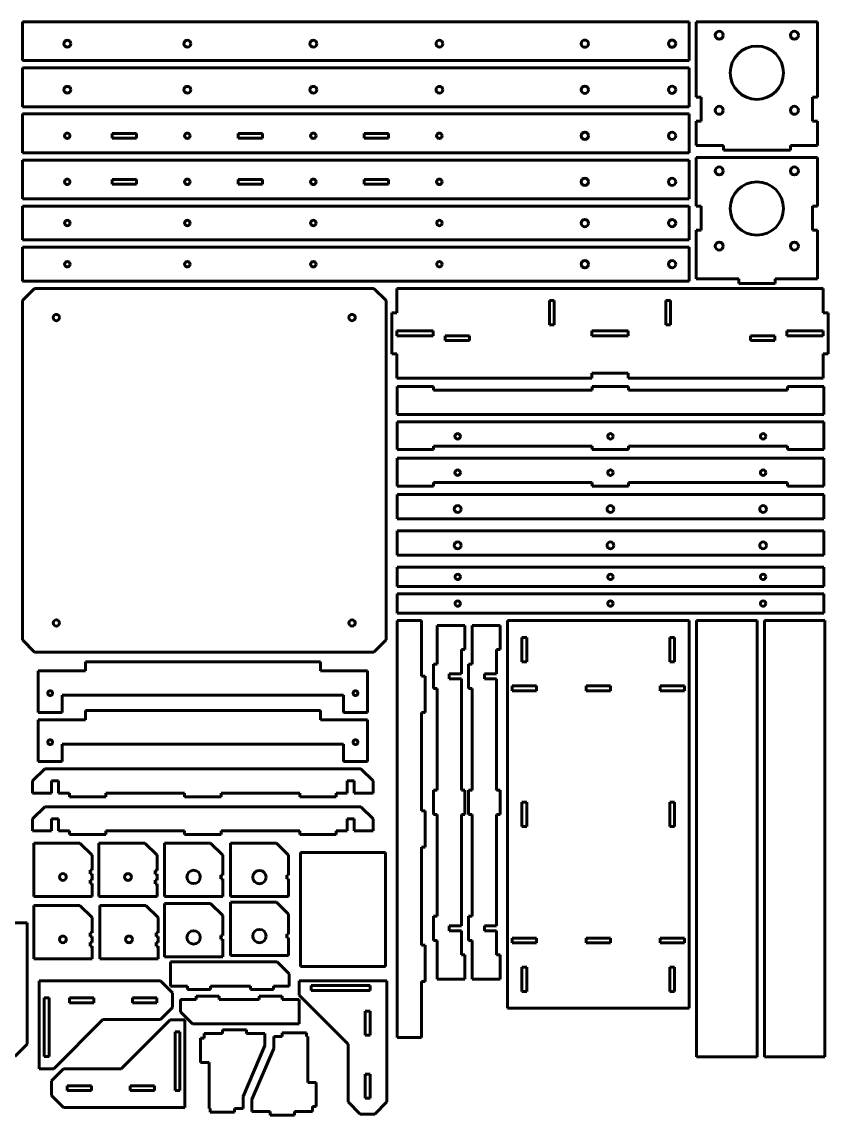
# Model space of a CAD drawing. Header units: millimetres. Extents: x 165 to 866, y -86 to 365.
# Drawn here: x 533.7 to 866.4, y -86.2 to 364.8 of the extents above; entities that cross this region are included whole.
import ezdxf

# ---------------------------------------------------------------- set-up
doc = ezdxf.new("R2010")
doc.units = ezdxf.units.MM
for name, color, linetype in [('BED_TOP_PLATE', 7, 'Continuous'), ('BOTTOM_CORNER_SU', 7, 'Continuous'), ('Default', 7, 'Continuous'), ('FRONT_SUPPORT_PL', 7, 'Continuous'), ('LEG', 7, 'Continuous'), ('LEG_SUPPORT', 7, 'Continuous'), ('LONG_SUPPORT', 7, 'Continuous'), ('MOTOR_CLAMP', 7, 'Continuous'), ('SCREW_HOLDER', 7, 'Continuous'), ('SCREW_HOLDER_BOT', 7, 'Continuous'), ('SCREW_PLATE_SUPP', 7, 'Continuous'), ('SLIDING_PLATE', 7, 'Continuous'), ('TOP_PLATE_', 7, 'Continuous'), ('TOP_SUPPORT_PLAT', 7, 'Continuous'), ('X_HOLDING_PLATE', 7, 'Continuous'), ('X_HOLDING_TOP_PL', 7, 'Continuous'), ('X_MIDDLE_PLATE', 7, 'Continuous'), ('X_SLIDE_PLATE', 7, 'Continuous'), ('Z_HOLDING_PLATE', 7, 'Continuous'), ('Z_HOLDING_TOP_PL', 7, 'Continuous'), ('Z_MIDLDE_PLATE', 7, 'Continuous'), ('Z_SLIDE_PLATE', 7, 'Continuous')]:
    doc.layers.add(name, color=color, linetype=linetype)

# ---------------------------------------------------------------- blocks, each defined once
blk = doc.blocks.new('SE3')
at = {"layer": 'LEG_SUPPORT', "color": 7, "linetype": 'Continuous', "lineweight": 60}
for p, q in [((595.03, -32.96), (595.03, -22.96)), ((595.03, -22.96), (639.03, -22.96)), ((644.03, -27.96), (639.03, -22.96)), ((644.03, -27.96), (644.03, -32.96)), ((602.03, -32.96), (595.03, -32.96)), ((602.03, -34.46), (602.03, -32.96)), ((611.53, -34.46), (602.03, -34.46)), ((628.03, -32.96), (611.53, -32.96)), ((611.53, -32.96), (611.53, -34.46)), ((628.03, -34.46), (628.03, -32.96)), ((637.53, -34.46), (628.03, -34.46)), ((644.03, -32.96), (637.53, -32.96)), ((637.53, -32.96), (637.53, -34.46))]:
    blk.add_line(p, q, dxfattribs=at)
blk = doc.blocks.new('SE4')
at = {"layer": 'LEG_SUPPORT', "color": 7, "linetype": 'Continuous', "lineweight": 60}
for p, q in [((599.19, -38.59), (605.69, -38.59)), ((599.19, -43.59), (599.19, -38.59)), ((605.69, -37.09), (615.19, -37.09)), ((605.69, -38.59), (605.69, -37.09)), ((615.19, -37.09), (615.19, -38.59)), ((615.19, -38.59), (631.69, -38.59)), ((631.69, -38.59), (631.69, -37.09)), ((631.69, -37.09), (641.19, -37.09)), ((641.19, -37.09), (641.19, -38.59)), ((641.19, -38.59), (648.19, -38.59)), ((648.19, -38.59), (648.19, -48.59)), ((599.19, -43.59), (604.19, -48.59)), ((648.19, -48.59), (604.19, -48.59))]:
    blk.add_line(p, q, dxfattribs=at)
blk = doc.blocks.new('SE7')
at = {"layer": 'LEG', "color": 7, "linetype": 'Continuous', "lineweight": 60}
for p, q in [((540.94, -67.07), (540.94, -30.84)), ((540.94, -30.84), (590.94, -30.84)), ((595.94, -35.84), (590.94, -30.84)), ((595.94, -35.84), (595.94, -41.84)), ((544.94, -37.84), (542.94, -37.84)), ((542.94, -62.11), (542.94, -37.84)), ((544.94, -62.11), (544.94, -37.84)), ((563.44, -37.84), (553.44, -37.84)), ((553.44, -37.84), (553.44, -39.84)), ((563.44, -39.84), (553.44, -39.84)), ((563.44, -39.84), (563.44, -37.84)), ((579.44, -37.84), (579.44, -39.84)), ((589.44, -37.84), (579.44, -37.84)), ((589.44, -39.84), (579.44, -39.84)), ((589.44, -39.84), (589.44, -37.84)), ((590.94, -46.84), (595.94, -41.84)), ((546.94, -67.07), (567.17, -46.84)), ((590.94, -46.84), (567.17, -46.84)), ((544.94, -62.11), (542.94, -62.11)), ((540.94, -67.07), (546.94, -67.07))]:
    blk.add_line(p, q, dxfattribs=at)
blk = doc.blocks.new('SE8')
at = {"layer": 'LEG', "color": 7, "linetype": 'Continuous', "lineweight": 60}
for p, q in [((594.94, -46.86), (574.72, -67.09)), ((600.94, -46.86), (594.94, -46.86)), ((600.94, -46.86), (600.94, -83.09)), ((596.94, -51.82), (596.94, -76.09)), ((596.94, -51.82), (598.94, -51.82)), ((598.94, -51.82), (598.94, -76.09)), ((550.94, -67.09), (545.94, -72.09)), ((550.94, -67.09), (574.72, -67.09)), ((545.94, -78.09), (545.94, -72.09)), ((552.44, -74.09), (562.44, -74.09)), ((552.44, -74.09), (552.44, -76.09)), ((552.44, -76.09), (562.44, -76.09)), ((562.44, -76.09), (562.44, -74.09)), ((578.44, -74.09), (578.44, -76.09)), ((578.44, -74.09), (588.44, -74.09)), ((578.44, -76.09), (588.44, -76.09)), ((588.44, -76.09), (588.44, -74.09)), ((596.94, -76.09), (598.94, -76.09)), ((545.94, -78.09), (550.94, -83.09)), ((600.94, -83.09), (550.94, -83.09))]:
    blk.add_line(p, q, dxfattribs=at)
blk = doc.blocks.new('SE11')
at = {"layer": 'MOTOR_CLAMP', "color": 7, "linetype": 'Continuous', "lineweight": 60}
for p, q in [((811.99, 364.84), (861.99, 364.84)), ((811.99, 333.84), (811.99, 364.84)), ((861.99, 364.84), (861.99, 333.84)), ((811.99, 333.84), (813.99, 333.84)), ((813.99, 323.84), (813.99, 333.84)), ((859.99, 323.84), (859.99, 333.84)), ((859.99, 333.84), (861.99, 333.84)), ((811.99, 313.84), (811.99, 323.84)), ((811.99, 323.84), (813.99, 323.84)), ((859.99, 323.84), (861.99, 323.84)), ((861.99, 323.84), (861.99, 313.84)), ((823.16, 313.84), (811.99, 313.84)), ((823.16, 311.84), (823.16, 313.84)), ((850.81, 311.84), (823.16, 311.84)), ((861.99, 313.84), (850.81, 313.84)), ((850.81, 313.84), (850.81, 311.84))]:
    blk.add_line(p, q, dxfattribs=at)
for centre, radius in [((821.49, 359.34), 1.65), ((852.49, 359.34), 1.65), ((836.99, 343.84), 11), ((821.49, 328.34), 1.65), ((852.49, 328.34), 1.65)]:
    blk.add_circle(centre, radius, dxfattribs=at)
blk = doc.blocks.new('SE15')
at = {"layer": 'BED_TOP_PLATE', "color": 7, "linetype": 'Continuous', "lineweight": 60}
for p, q in [((538.99, 254.84), (533.99, 249.84)), ((538.99, 254.84), (678.99, 254.84)), ((683.99, 249.84), (678.99, 254.84)), ((533.99, 109.84), (533.99, 249.84)), ((683.99, 249.84), (683.99, 109.84)), ((533.99, 109.84), (538.99, 104.84)), ((678.99, 104.84), (683.99, 109.84)), ((678.99, 104.84), (538.99, 104.84))]:
    blk.add_line(p, q, dxfattribs=at)
for centre in [(547.99, 242.84), (669.99, 242.84), (547.99, 116.84), (669.99, 116.84)]:
    blk.add_circle(centre, 1.3, dxfattribs=at)
blk = doc.blocks.new('SE16')
at = {"layer": 'SCREW_HOLDER', "color": 7, "linetype": 'Continuous', "lineweight": 60}
for p, q in [((619.76, 3.96), (619.76, 25.96)), ((619.76, 25.96), (638.76, 25.96)), ((643.76, 20.96), (638.76, 25.96)), ((643.76, 20.96), (643.76, 12.71)), ((643.01, 12.71), (643.01, 11.21)), ((643.76, 12.71), (643.01, 12.71)), ((643.01, 11.21), (643.76, 11.21)), ((643.76, 11.21), (643.76, 3.96)), ((643.76, 3.96), (619.76, 3.96))]:
    blk.add_line(p, q, dxfattribs=at)
blk.add_circle((631.76, 11.96), 2.75, dxfattribs=at)
blk = doc.blocks.new('SE17')
at = {"layer": 'SCREW_HOLDER', "color": 7, "linetype": 'Continuous', "lineweight": 60}
for p, q in [((619.76, -20.33), (619.76, 1.67)), ((619.76, 1.67), (638.76, 1.67)), ((643.76, -3.33), (638.76, 1.67)), ((643.76, -3.33), (643.76, -11.58)), ((643.01, -11.58), (643.01, -13.08)), ((643.76, -11.58), (643.01, -11.58)), ((643.01, -13.08), (643.76, -13.08)), ((643.76, -13.08), (643.76, -20.33)), ((643.76, -20.33), (619.76, -20.33))]:
    blk.add_line(p, q, dxfattribs=at)
blk.add_circle((631.76, -12.33), 2.75, dxfattribs=at)
blk = doc.blocks.new('SE18')
at = {"layer": 'SCREW_HOLDER', "color": 7, "linetype": 'Continuous', "lineweight": 60}
for p, q in [((592.62, 4.02), (592.62, 26.02)), ((592.62, 26.02), (611.62, 26.02)), ((616.62, 21.02), (611.62, 26.02)), ((616.62, 21.02), (616.62, 12.77)), ((615.87, 12.77), (615.87, 11.27)), ((616.62, 12.77), (615.87, 12.77)), ((615.87, 11.27), (616.62, 11.27)), ((616.62, 11.27), (616.62, 4.02)), ((616.62, 4.02), (592.62, 4.02))]:
    blk.add_line(p, q, dxfattribs=at)
blk.add_circle((604.62, 12.02), 2.75, dxfattribs=at)
blk = doc.blocks.new('SE19')
at = {"layer": 'SCREW_HOLDER', "color": 7, "linetype": 'Continuous', "lineweight": 60}
for p, q in [((592.62, -20.93), (592.62, 1.07)), ((592.62, 1.07), (611.62, 1.07)), ((616.62, -3.93), (611.62, 1.07)), ((616.62, -3.93), (616.62, -12.18)), ((615.87, -12.18), (615.87, -13.68)), ((616.62, -12.18), (615.87, -12.18)), ((615.87, -13.68), (616.62, -13.68)), ((616.62, -13.68), (616.62, -20.93)), ((616.62, -20.93), (592.62, -20.93))]:
    blk.add_line(p, q, dxfattribs=at)
blk.add_circle((604.62, -12.93), 2.75, dxfattribs=at)
blk = doc.blocks.new('SE20')
at = {"layer": 'SCREW_PLATE_SUPP', "color": 7, "linetype": 'Continuous', "lineweight": 60}
for p, q in [((543.19, 56.65), (538.19, 51.65)), ((543.19, 56.65), (673.63, 56.65)), ((678.63, 51.65), (673.63, 56.65)), ((538.19, 46.65), (538.19, 51.65)), ((545.91, 51.65), (548.91, 51.65)), ((545.91, 46.65), (545.91, 51.65)), ((548.91, 51.65), (548.91, 46.65)), ((667.91, 51.65), (670.91, 51.65)), ((667.91, 46.65), (667.91, 51.65)), ((670.91, 51.65), (670.91, 46.65)), ((678.63, 51.65), (678.63, 46.65)), ((545.91, 46.65), (538.19, 46.65)), ((548.91, 46.65), (553.41, 46.65)), ((553.41, 45.15), (553.41, 46.65)), ((568.41, 45.15), (553.41, 45.15)), ((568.41, 46.65), (600.91, 46.65)), ((568.41, 45.15), (568.41, 46.65)), ((600.91, 46.65), (600.91, 45.15)), ((600.91, 45.15), (615.91, 45.15)), ((615.91, 45.15), (615.91, 46.65)), ((648.42, 46.65), (615.91, 46.65)), ((648.42, 45.15), (648.42, 46.65)), ((648.42, 45.15), (663.42, 45.15)), ((667.91, 46.65), (663.42, 46.65)), ((663.42, 45.15), (663.42, 46.65)), ((678.63, 46.65), (670.91, 46.65))]:
    blk.add_line(p, q, dxfattribs=at)
blk = doc.blocks.new('SE21')
at = {"layer": 'SCREW_PLATE_SUPP', "color": 7, "linetype": 'Continuous', "lineweight": 60}
for p, q in [((543.19, 41.02), (538.19, 36.02)), ((543.19, 41.02), (673.63, 41.02)), ((678.63, 36.02), (673.63, 41.02)), ((538.19, 31.02), (538.19, 36.02)), ((545.91, 36.02), (548.91, 36.02)), ((545.91, 31.02), (545.91, 36.02)), ((548.91, 36.02), (548.91, 31.02)), ((667.91, 36.02), (670.91, 36.02)), ((667.91, 31.02), (667.91, 36.02)), ((670.91, 36.02), (670.91, 31.02)), ((678.63, 36.02), (678.63, 31.02)), ((545.91, 31.02), (538.19, 31.02)), ((548.91, 31.02), (553.41, 31.02)), ((553.41, 29.52), (553.41, 31.02)), ((568.41, 29.52), (553.41, 29.52)), ((568.41, 31.02), (600.91, 31.02)), ((568.41, 29.52), (568.41, 31.02)), ((600.91, 31.02), (600.91, 29.52)), ((600.91, 29.52), (615.91, 29.52)), ((615.91, 29.52), (615.91, 31.02)), ((648.42, 31.02), (615.91, 31.02)), ((648.42, 29.52), (648.42, 31.02)), ((648.42, 29.52), (663.42, 29.52)), ((667.91, 31.02), (663.42, 31.02)), ((663.42, 29.52), (663.42, 31.02)), ((678.63, 31.02), (670.91, 31.02))]:
    blk.add_line(p, q, dxfattribs=at)
blk = doc.blocks.new('SE24')
at = {"layer": 'SLIDING_PLATE', "color": 7, "linetype": 'Continuous', "lineweight": 60}
for p, q in [((559.93, 100.86), (656.9, 100.86)), ((559.93, 100.86), (559.93, 97.08)), ((656.9, 100.86), (656.9, 97.08)), ((540.41, 79.86), (540.41, 97.08)), ((559.93, 97.08), (540.41, 97.08)), ((656.9, 97.08), (676.41, 97.08)), ((676.41, 97.08), (676.41, 79.86)), ((550.41, 87.08), (550.41, 79.86)), ((550.41, 87.08), (666.41, 87.08)), ((666.41, 87.08), (666.41, 79.86)), ((550.41, 79.86), (540.41, 79.86)), ((676.41, 79.86), (666.41, 79.86))]:
    blk.add_line(p, q, dxfattribs=at)
for centre in [(545.41, 87.86), (671.41, 87.86)]:
    blk.add_circle(centre, 1, dxfattribs=at)
blk = doc.blocks.new('SE25')
at = {"layer": 'SLIDING_PLATE', "color": 7, "linetype": 'Continuous', "lineweight": 60}
for p, q in [((540.41, 59.65), (540.41, 76.86)), ((559.93, 76.86), (540.41, 76.86)), ((559.93, 80.65), (656.9, 80.65)), ((559.93, 80.65), (559.93, 76.86)), ((656.9, 80.65), (656.9, 76.86)), ((656.9, 76.86), (676.41, 76.86)), ((676.41, 76.86), (676.41, 59.65)), ((550.41, 66.87), (550.41, 59.65)), ((550.41, 66.87), (666.41, 66.87)), ((666.41, 66.87), (666.41, 59.65)), ((550.41, 59.65), (540.41, 59.65)), ((676.41, 59.65), (666.41, 59.65))]:
    blk.add_line(p, q, dxfattribs=at)
for centre in [(545.41, 67.65), (671.41, 67.65)]:
    blk.add_circle(centre, 1, dxfattribs=at)
blk = doc.blocks.new('SE32')
at = {"layer": 'SLIDING_PLATE', "color": 7, "linetype": 'Continuous', "lineweight": 60}
for p, q in [((840.07, -62.16), (840.07, 117.84)), ((840.07, 117.84), (865.07, 117.84)), ((865.07, 117.84), (865.07, -62.16)), ((865.07, -62.16), (840.07, -62.16))]:
    blk.add_line(p, q, dxfattribs=at)
blk = doc.blocks.new('SE33')
at = {"layer": 'X_HOLDING_PLATE', "color": 7, "linetype": 'Continuous', "lineweight": 60}
for p, q in [((533.99, 310.84), (533.99, 326.84)), ((533.99, 326.84), (808.99, 326.84)), ((808.99, 326.84), (808.99, 310.84)), ((571.02, 318.84), (571.02, 316.84)), ((571.02, 318.84), (581.02, 318.84)), ((571.02, 316.84), (581.02, 316.84)), ((581.02, 318.84), (581.02, 316.84)), ((633.02, 318.84), (623.02, 318.84)), ((623.02, 316.84), (623.02, 318.84)), ((633.02, 316.84), (623.02, 316.84)), ((633.02, 318.84), (633.02, 316.84)), ((685.02, 318.84), (675.02, 318.84)), ((675.02, 316.84), (675.02, 318.84)), ((685.02, 316.84), (675.02, 316.84)), ((685.02, 318.84), (685.02, 316.84)), ((808.99, 310.84), (533.99, 310.84))]:
    blk.add_line(p, q, dxfattribs=at)
for centre, radius in [((552.47, 317.84), 1.13), ((601.99, 317.84), 1.13), ((653.99, 317.84), 1.13), ((705.99, 317.84), 1.13), ((765.99, 317.84), 1.5), ((801.99, 317.84), 1.5)]:
    blk.add_circle(centre, radius, dxfattribs=at)
blk = doc.blocks.new('SE34')
at = {"layer": 'X_HOLDING_PLATE', "color": 7, "linetype": 'Continuous', "lineweight": 60}
for p, q in [((533.99, 291.84), (533.99, 307.84)), ((533.99, 307.84), (808.99, 307.84)), ((808.99, 307.84), (808.99, 291.84)), ((571.02, 299.84), (571.02, 297.84)), ((571.02, 299.84), (581.02, 299.84)), ((571.02, 297.84), (581.02, 297.84)), ((581.02, 299.84), (581.02, 297.84)), ((633.02, 299.84), (623.02, 299.84)), ((623.02, 297.84), (623.02, 299.84)), ((633.02, 297.84), (623.02, 297.84)), ((633.02, 299.84), (633.02, 297.84)), ((685.02, 299.84), (675.02, 299.84)), ((675.02, 297.84), (675.02, 299.84)), ((685.02, 297.84), (675.02, 297.84)), ((685.02, 299.84), (685.02, 297.84)), ((808.99, 291.84), (533.99, 291.84))]:
    blk.add_line(p, q, dxfattribs=at)
for centre, radius in [((552.47, 298.84), 1.13), ((601.99, 298.84), 1.13), ((653.99, 298.84), 1.13), ((705.99, 298.84), 1.13), ((765.99, 298.84), 1.5), ((801.99, 298.84), 1.5)]:
    blk.add_circle(centre, radius, dxfattribs=at)
blk = doc.blocks.new('SE35')
at = {"layer": 'X_MIDDLE_PLATE', "color": 7, "linetype": 'Continuous', "lineweight": 60}
for p, q in [((533.99, 274.84), (533.99, 288.84)), ((533.99, 288.84), (808.99, 288.84)), ((808.99, 288.84), (808.99, 274.84)), ((808.99, 274.84), (533.99, 274.84))]:
    blk.add_line(p, q, dxfattribs=at)
for centre, radius in [((552.5, 281.84), 1.13), ((602.02, 281.84), 1.13), ((654.02, 281.84), 1.13), ((706.02, 281.84), 1.13), ((766.01, 281.84), 1.5), ((802.01, 281.84), 1.5)]:
    blk.add_circle(centre, radius, dxfattribs=at)
blk = doc.blocks.new('SE36')
at = {"layer": 'X_MIDDLE_PLATE', "color": 7, "linetype": 'Continuous', "lineweight": 60}
for p, q in [((533.99, 257.84), (533.99, 271.84)), ((533.99, 271.84), (808.99, 271.84)), ((808.99, 271.84), (808.99, 257.84)), ((808.99, 257.84), (533.99, 257.84))]:
    blk.add_line(p, q, dxfattribs=at)
for centre, radius in [((766.01, 264.84), 1.5), ((802.01, 264.84), 1.5), ((552.5, 264.84), 1.13), ((602.02, 264.84), 1.13), ((654.02, 264.84), 1.13), ((706.02, 264.84), 1.13)]:
    blk.add_circle(centre, radius, dxfattribs=at)
blk = doc.blocks.new('SE38')
at = {"layer": 'X_SLIDE_PLATE', "color": 7, "linetype": 'Continuous', "lineweight": 60}
for p, q in [((648.72, -24.94), (648.72, 22.06)), ((648.72, 22.06), (683.72, 22.06)), ((683.72, 22.06), (683.72, -24.94)), ((683.72, -24.94), (648.72, -24.94))]:
    blk.add_line(p, q, dxfattribs=at)
blk = doc.blocks.new('SE41')
at = {"layer": 'Z_SLIDE_PLATE', "color": 7, "linetype": 'Continuous', "lineweight": 60}
for p, q in [((734.07, -42.16), (734.07, 117.84)), ((734.07, 117.84), (809.07, 117.84)), ((809.07, 117.84), (809.07, -42.16)), ((740.07, 110.84), (742.07, 110.84)), ((740.07, 100.84), (740.07, 110.84)), ((742.07, 110.84), (742.07, 100.84)), ((801.07, 110.84), (801.07, 100.84)), ((801.07, 110.84), (803.07, 110.84)), ((803.07, 100.84), (803.07, 110.84)), ((740.07, 100.84), (742.07, 100.84)), ((801.07, 100.84), (803.07, 100.84)), ((736.07, 90.84), (736.07, 88.84)), ((746.07, 90.84), (736.07, 90.84)), ((746.07, 88.84), (746.07, 90.84)), ((766.57, 90.84), (776.57, 90.84)), ((766.57, 88.84), (766.57, 90.84)), ((776.57, 90.84), (776.57, 88.84)), ((797.07, 90.84), (807.07, 90.84)), ((797.07, 88.84), (797.07, 90.84)), ((807.07, 90.84), (807.07, 88.84)), ((736.07, 88.84), (746.07, 88.84)), ((776.57, 88.84), (766.57, 88.84)), ((807.07, 88.84), (797.07, 88.84)), ((740.07, 42.84), (742.07, 42.84)), ((740.07, 42.84), (740.07, 32.84)), ((742.07, 42.84), (742.07, 32.84)), ((801.07, 42.84), (803.07, 42.84)), ((801.07, 32.84), (801.07, 42.84)), ((803.07, 32.84), (803.07, 42.84)), ((740.07, 32.84), (742.07, 32.84)), ((803.07, 32.84), (801.07, 32.84)), ((746.07, -13.16), (736.07, -13.16)), ((736.07, -13.16), (736.07, -15.16)), ((746.07, -15.16), (746.07, -13.16)), ((766.57, -15.16), (766.57, -13.16)), ((766.57, -13.16), (776.57, -13.16)), ((776.57, -13.16), (776.57, -15.16)), ((797.07, -15.16), (797.07, -13.16)), ((797.07, -13.16), (807.07, -13.16)), ((807.07, -13.16), (807.07, -15.16)), ((736.07, -15.16), (746.07, -15.16)), ((776.57, -15.16), (766.57, -15.16)), ((807.07, -15.16), (797.07, -15.16)), ((740.07, -25.16), (740.07, -35.16)), ((740.07, -25.16), (742.07, -25.16)), ((742.07, -25.16), (742.07, -35.16)), ((803.07, -25.16), (801.07, -25.16)), ((801.07, -25.16), (801.07, -35.16)), ((803.07, -25.16), (803.07, -35.16)), ((742.07, -35.16), (740.07, -35.16)), ((801.07, -35.16), (803.07, -35.16)), ((809.07, -42.16), (734.07, -42.16))]:
    blk.add_line(p, q, dxfattribs=at)
blk = doc.blocks.new('SE42')
at = {"layer": 'SLIDING_PLATE', "color": 7, "linetype": 'Continuous', "lineweight": 60}
for p, q in [((812.07, -62.16), (812.07, 117.84)), ((812.07, 117.84), (837.07, 117.84)), ((837.07, 117.84), (837.07, -62.16)), ((837.07, -62.16), (812.07, -62.16))]:
    blk.add_line(p, q, dxfattribs=at)
blk = doc.blocks.new('SE47')
at = {"layer": 'MOTOR_CLAMP', "color": 7, "linetype": 'Continuous', "lineweight": 60}
for p, q in [((811.99, 308.84), (861.99, 308.84)), ((811.99, 288.84), (811.99, 308.84)), ((861.99, 308.84), (861.99, 288.84)), ((813.99, 288.84), (811.99, 288.84)), ((813.99, 278.84), (813.99, 288.84)), ((861.99, 288.84), (859.99, 288.84)), ((859.99, 278.84), (859.99, 288.84)), ((811.99, 258.84), (811.99, 278.84)), ((813.99, 278.84), (811.99, 278.84)), ((861.99, 278.84), (859.99, 278.84)), ((861.99, 278.84), (861.99, 258.84)), ((829.49, 258.84), (811.99, 258.84)), ((829.49, 256.84), (829.49, 258.84)), ((861.99, 258.84), (844.49, 258.84)), ((844.49, 256.84), (844.49, 258.84)), ((844.49, 256.84), (829.49, 256.84))]:
    blk.add_line(p, q, dxfattribs=at)
for centre, radius in [((821.49, 303.34), 1.65), ((852.49, 303.34), 1.65), ((836.99, 287.84), 11), ((821.49, 272.34), 1.65), ((852.49, 272.34), 1.65)]:
    blk.add_circle(centre, radius, dxfattribs=at)
blk = doc.blocks.new('SE54')
at = {"layer": 'TOP_PLATE_', "color": 7, "linetype": 'Continuous', "lineweight": 60}
for p, q in [((688.39, 254.84), (864.39, 254.84)), ((688.39, 254.84), (688.39, 244.84)), ((864.39, 254.84), (864.39, 244.84)), ((751.39, 249.84), (751.39, 239.84)), ((753.39, 249.84), (751.39, 249.84)), ((753.39, 239.84), (753.39, 249.84)), ((799.39, 249.84), (799.39, 239.84)), ((801.39, 249.84), (799.39, 249.84)), ((801.39, 239.84), (801.39, 249.84)), ((686.39, 227.84), (686.39, 244.84)), ((688.39, 244.84), (686.39, 244.84)), ((866.39, 244.84), (864.39, 244.84)), ((866.39, 244.84), (866.39, 227.84)), ((751.39, 239.84), (753.39, 239.84)), ((799.39, 239.84), (801.39, 239.84)), ((703.39, 237.34), (688.39, 237.34)), ((688.39, 235.34), (688.39, 237.34)), ((703.39, 235.34), (688.39, 235.34)), ((703.39, 235.34), (703.39, 237.34)), ((708.39, 235.34), (708.39, 233.34)), ((708.39, 235.34), (718.39, 235.34)), ((718.39, 233.34), (718.39, 235.34)), ((768.89, 237.34), (768.89, 235.34)), ((783.89, 237.34), (768.89, 237.34)), ((783.89, 235.34), (768.89, 235.34)), ((783.89, 237.34), (783.89, 235.34)), ((834.39, 233.34), (834.39, 235.34)), ((844.39, 235.34), (834.39, 235.34)), ((844.39, 235.34), (844.39, 233.34)), ((864.39, 237.34), (849.39, 237.34)), ((849.39, 237.34), (849.39, 235.34)), ((864.39, 235.34), (849.39, 235.34)), ((864.39, 237.34), (864.39, 235.34)), ((708.39, 233.34), (718.39, 233.34)), ((844.39, 233.34), (834.39, 233.34)), ((686.39, 227.84), (688.39, 227.84)), ((688.39, 227.84), (688.39, 217.84)), ((864.39, 227.84), (864.39, 217.84)), ((864.39, 227.84), (866.39, 227.84)), ((768.89, 217.84), (688.39, 217.84)), ((768.89, 219.84), (768.89, 217.84)), ((783.89, 219.84), (768.89, 219.84)), ((783.89, 217.84), (783.89, 219.84)), ((864.39, 217.84), (783.89, 217.84))]:
    blk.add_line(p, q, dxfattribs=at)
blk = doc.blocks.new('SE55')
at = {"layer": 'TOP_SUPPORT_PLAT', "color": 7, "linetype": 'Continuous', "lineweight": 60}
for p, q in [((688.57, 202.84), (688.57, 214.34)), ((688.57, 214.34), (703.57, 214.34)), ((703.57, 214.34), (703.57, 212.84)), ((703.57, 212.84), (769.07, 212.84)), ((769.07, 214.34), (769.07, 212.84)), ((769.07, 214.34), (784.07, 214.34)), ((784.07, 214.34), (784.07, 212.84)), ((784.07, 212.84), (849.57, 212.84)), ((864.57, 214.34), (849.57, 214.34)), ((849.57, 214.34), (849.57, 212.84)), ((864.57, 214.34), (864.57, 202.84)), ((864.57, 202.84), (688.57, 202.84))]:
    blk.add_line(p, q, dxfattribs=at)
blk = doc.blocks.new('SE56')
at = {"layer": 'Z_HOLDING_PLATE', "color": 7, "linetype": 'Continuous', "lineweight": 60}
for p, q in [((688.57, 188.34), (688.57, 199.84)), ((688.57, 199.84), (864.57, 199.84)), ((864.57, 199.84), (864.57, 188.34)), ((703.57, 188.34), (703.57, 189.84)), ((769.07, 189.84), (703.57, 189.84)), ((769.07, 188.34), (769.07, 189.84)), ((849.57, 189.84), (784.07, 189.84)), ((784.07, 188.34), (784.07, 189.84)), ((849.57, 188.34), (849.57, 189.84)), ((688.57, 188.34), (703.57, 188.34)), ((784.07, 188.34), (769.07, 188.34)), ((864.57, 188.34), (849.57, 188.34))]:
    blk.add_line(p, q, dxfattribs=at)
for centre, radius in [((713.57, 193.84), 1.13), ((776.57, 193.84), 1.12), ((839.57, 193.84), 1.13)]:
    blk.add_circle(centre, radius, dxfattribs=at)
blk = doc.blocks.new('SE57')
at = {"layer": 'Z_HOLDING_PLATE', "color": 7, "linetype": 'Continuous', "lineweight": 60}
for p, q in [((688.57, 173.34), (688.57, 184.84)), ((688.57, 184.84), (864.57, 184.84)), ((864.57, 184.84), (864.57, 173.34)), ((688.57, 173.34), (703.57, 173.34)), ((703.57, 173.34), (703.57, 174.84)), ((769.07, 174.84), (703.57, 174.84)), ((769.07, 173.34), (769.07, 174.84)), ((784.07, 173.34), (769.07, 173.34)), ((849.57, 174.84), (784.07, 174.84)), ((784.07, 173.34), (784.07, 174.84)), ((849.57, 173.34), (849.57, 174.84)), ((864.57, 173.34), (849.57, 173.34))]:
    blk.add_line(p, q, dxfattribs=at)
for centre, radius in [((713.57, 178.84), 1.13), ((776.57, 178.84), 1.12), ((839.57, 178.84), 1.13)]:
    blk.add_circle(centre, radius, dxfattribs=at)
blk = doc.blocks.new('SE58')
at = {"layer": 'Z_MIDLDE_PLATE', "color": 7, "linetype": 'Continuous', "lineweight": 60}
for p, q in [((688.57, 131.84), (688.57, 139.84)), ((688.57, 139.84), (864.57, 139.84)), ((864.57, 139.84), (864.57, 131.84)), ((864.57, 131.84), (688.57, 131.84))]:
    blk.add_line(p, q, dxfattribs=at)
for centre in [(713.57, 135.84), (776.57, 135.84), (839.57, 135.84)]:
    blk.add_circle(centre, 1.12, dxfattribs=at)
blk = doc.blocks.new('SE59')
at = {"layer": 'Z_MIDLDE_PLATE', "color": 7, "linetype": 'Continuous', "lineweight": 60}
for p, q in [((688.57, 120.84), (688.57, 128.84)), ((688.57, 128.84), (864.57, 128.84)), ((864.57, 128.84), (864.57, 120.84)), ((864.57, 120.84), (688.57, 120.84))]:
    blk.add_line(p, q, dxfattribs=at)
for centre in [(713.57, 124.84), (776.57, 124.84), (839.57, 124.84)]:
    blk.add_circle(centre, 1.12, dxfattribs=at)
blk = doc.blocks.new('SE62')
at = {"layer": 'LEG', "color": 7, "linetype": 'Continuous', "lineweight": 60}
for p, q in [((648.16, -30.79), (684.38, -30.79)), ((648.16, -30.79), (648.16, -36.79)), ((684.38, -30.79), (684.38, -80.79)), ((653.12, -32.79), (677.38, -32.79)), ((653.12, -34.79), (653.12, -32.79)), ((653.12, -34.79), (677.38, -34.79)), ((677.38, -34.79), (677.38, -32.79)), ((648.16, -36.79), (668.38, -57.02)), ((675.38, -53.29), (675.38, -43.29)), ((677.38, -43.29), (675.38, -43.29)), ((677.38, -53.29), (677.38, -43.29)), ((675.38, -53.29), (677.38, -53.29)), ((668.38, -80.79), (668.38, -57.02)), ((677.38, -69.29), (675.38, -69.29)), ((675.38, -79.29), (675.38, -69.29)), ((677.38, -79.29), (677.38, -69.29)), ((668.38, -80.79), (673.38, -85.79)), ((675.38, -79.29), (677.38, -79.29)), ((679.38, -85.79), (684.38, -80.79)), ((679.38, -85.79), (673.38, -85.79))]:
    blk.add_line(p, q, dxfattribs=at)
blk = doc.blocks.new('SE63')
at = {"layer": 'LEG', "color": 7, "linetype": 'Continuous', "lineweight": 60}
for p, q in [((499.74, -6.9), (535.97, -6.9)), ((499.74, -6.9), (499.74, -12.9)), ((504.71, -8.9), (528.97, -8.9)), ((504.71, -10.9), (504.71, -8.9)), ((528.97, -10.9), (528.97, -8.9)), ((535.97, -6.9), (535.97, -56.9)), ((499.74, -12.9), (519.97, -33.13)), ((504.71, -10.9), (528.97, -10.9)), ((526.97, -29.4), (526.97, -19.4)), ((528.97, -19.4), (526.97, -19.4)), ((528.97, -29.4), (528.97, -19.4)), ((526.97, -29.4), (528.97, -29.4)), ((519.97, -56.9), (519.97, -33.13)), ((528.97, -45.4), (526.97, -45.4)), ((526.97, -55.4), (526.97, -45.4)), ((528.97, -55.4), (528.97, -45.4)), ((519.97, -56.9), (524.97, -61.9)), ((526.97, -55.4), (528.97, -55.4)), ((530.97, -61.9), (535.97, -56.9)), ((530.97, -61.9), (524.97, -61.9))]:
    blk.add_line(p, q, dxfattribs=at)
blk = doc.blocks.new('SE66')
at = {"layer": 'BOTTOM_CORNER_SU', "color": 7, "linetype": 'Continuous', "lineweight": 60}
for p, q in [((637.67, -53.74), (637.67, -58.74)), ((641.17, -53.74), (637.67, -53.74)), ((641.17, -52.24), (641.17, -53.74)), ((641.17, -52.24), (651.17, -52.24)), ((651.17, -52.24), (651.17, -53.74)), ((651.67, -53.74), (651.17, -53.74)), ((651.67, -53.74), (651.67, -72.74)), ((628.67, -79.74), (637.67, -58.74)), ((655.17, -72.74), (651.67, -72.74)), ((655.17, -72.74), (655.17, -82.74)), ((628.67, -79.74), (628.67, -84.74)), ((628.67, -84.74), (636.17, -84.74)), ((636.17, -86.24), (636.17, -84.74)), ((646.17, -84.74), (653.67, -84.74)), ((646.17, -86.24), (646.17, -84.74)), ((653.67, -82.74), (655.17, -82.74)), ((653.67, -82.74), (653.67, -84.74)), ((646.17, -86.24), (636.17, -86.24))]:
    blk.add_line(p, q, dxfattribs=at)
blk = doc.blocks.new('SE67')
at = {"layer": 'BOTTOM_CORNER_SU', "color": 7, "linetype": 'Continuous', "lineweight": 60}
for p, q in [((616.49, -52.53), (608.99, -52.53)), ((608.99, -54.53), (608.99, -52.53)), ((616.49, -51.03), (616.49, -52.53)), ((616.49, -51.03), (626.49, -51.03)), ((626.49, -51.03), (626.49, -52.53)), ((633.99, -52.53), (626.49, -52.53)), ((633.99, -57.53), (633.99, -52.53)), ((607.49, -64.53), (607.49, -54.53)), ((608.99, -54.53), (607.49, -54.53)), ((633.99, -57.53), (624.99, -78.53)), ((607.49, -64.53), (610.99, -64.53)), ((610.99, -83.53), (610.99, -64.53)), ((624.99, -83.53), (624.99, -78.53)), ((610.99, -83.53), (611.49, -83.53)), ((611.49, -85.03), (611.49, -83.53)), ((621.49, -85.03), (611.49, -85.03)), ((621.49, -83.53), (624.99, -83.53)), ((621.49, -85.03), (621.49, -83.53))]:
    blk.add_line(p, q, dxfattribs=at)
blk = doc.blocks.new('SE68')
at = {"layer": 'SCREW_HOLDER_BOT', "color": 7, "linetype": 'Continuous', "lineweight": 60}
for p, q in [((565.53, 4), (565.53, 26)), ((565.53, 26), (584.53, 26)), ((589.53, 21), (584.53, 26)), ((589.53, 21), (589.53, 14.75)), ((588.78, 14.75), (588.78, 13.25)), ((589.53, 14.75), (588.78, 14.75)), ((588.78, 13.25), (589.53, 13.25)), ((589.53, 10.75), (588.78, 10.75)), ((588.78, 10.75), (588.78, 9.25)), ((588.78, 9.25), (589.53, 9.25)), ((589.53, 13.25), (589.53, 10.75)), ((589.53, 9.25), (589.53, 4)), ((589.53, 4), (565.53, 4))]:
    blk.add_line(p, q, dxfattribs=at)
blk.add_circle((577.53, 12), 1.4, dxfattribs=at)
blk = doc.blocks.new('SE69')
at = {"layer": 'SCREW_HOLDER_BOT', "color": 7, "linetype": 'Continuous', "lineweight": 60}
for p, q in [((565.95, -21.73), (565.95, 0.27)), ((565.95, 0.27), (584.95, 0.27)), ((589.95, -4.73), (584.95, 0.27)), ((589.95, -4.73), (589.95, -10.98)), ((589.2, -10.98), (589.2, -12.48)), ((589.95, -10.98), (589.2, -10.98)), ((589.2, -12.48), (589.95, -12.48)), ((589.95, -12.48), (589.95, -14.98)), ((589.95, -14.98), (589.2, -14.98)), ((589.2, -14.98), (589.2, -16.48)), ((589.2, -16.48), (589.95, -16.48)), ((589.95, -16.48), (589.95, -21.73)), ((589.95, -21.73), (565.95, -21.73))]:
    blk.add_line(p, q, dxfattribs=at)
blk.add_circle((577.95, -13.73), 1.4, dxfattribs=at)
blk = doc.blocks.new('SE70')
at = {"layer": 'SCREW_HOLDER_BOT', "color": 7, "linetype": 'Continuous', "lineweight": 60}
for p, q in [((538.68, 4.02), (538.68, 26.02)), ((538.68, 26.02), (557.68, 26.02)), ((562.68, 21.02), (557.68, 26.02)), ((562.68, 21.02), (562.68, 14.77)), ((561.93, 14.77), (561.93, 13.27)), ((562.68, 14.77), (561.93, 14.77)), ((561.93, 13.27), (562.68, 13.27)), ((562.68, 10.77), (561.93, 10.77)), ((561.93, 10.77), (561.93, 9.27)), ((561.93, 9.27), (562.68, 9.27)), ((562.68, 13.27), (562.68, 10.77)), ((562.68, 9.27), (562.68, 4.02)), ((562.68, 4.02), (538.68, 4.02))]:
    blk.add_line(p, q, dxfattribs=at)
blk.add_circle((550.68, 12.02), 1.4, dxfattribs=at)
blk = doc.blocks.new('SE71')
at = {"layer": 'SCREW_HOLDER_BOT', "color": 7, "linetype": 'Continuous', "lineweight": 60}
for p, q in [((538.68, -21.73), (538.68, 0.27)), ((538.68, 0.27), (557.68, 0.27)), ((562.68, -4.73), (557.68, 0.27)), ((562.68, -4.73), (562.68, -10.98)), ((561.93, -10.98), (561.93, -12.48)), ((562.68, -10.98), (561.93, -10.98)), ((561.93, -12.48), (562.68, -12.48)), ((562.68, -12.48), (562.68, -14.98)), ((562.68, -14.98), (561.93, -14.98)), ((561.93, -14.98), (561.93, -16.48)), ((561.93, -16.48), (562.68, -16.48)), ((562.68, -16.48), (562.68, -21.73)), ((562.68, -21.73), (538.68, -21.73))]:
    blk.add_line(p, q, dxfattribs=at)
blk.add_circle((550.68, -13.73), 1.4, dxfattribs=at)
blk = doc.blocks.new('SE74')
at = {"layer": 'Z_HOLDING_TOP_PL', "color": 7, "linetype": 'Continuous', "lineweight": 60}
for p, q in [((688.57, 159.84), (688.57, 169.84)), ((688.57, 169.84), (864.57, 169.84)), ((864.57, 169.84), (864.57, 159.84)), ((864.57, 159.84), (688.57, 159.84))]:
    blk.add_line(p, q, dxfattribs=at)
for centre in [(713.57, 163.84), (776.57, 163.84), (839.57, 163.84)]:
    blk.add_circle(centre, 1.4, dxfattribs=at)
blk = doc.blocks.new('SE75')
at = {"layer": 'Z_HOLDING_TOP_PL', "color": 7, "linetype": 'Continuous', "lineweight": 60}
for p, q in [((688.57, 144.84), (688.57, 154.84)), ((688.57, 154.84), (864.57, 154.84)), ((864.57, 154.84), (864.57, 144.84)), ((864.57, 144.84), (688.57, 144.84))]:
    blk.add_line(p, q, dxfattribs=at)
for centre in [(713.57, 148.84), (776.57, 148.84), (839.57, 148.84)]:
    blk.add_circle(centre, 1.4, dxfattribs=at)
blk = doc.blocks.new('SE77')
at = {"layer": 'X_HOLDING_TOP_PL', "color": 7, "linetype": 'Continuous', "lineweight": 60}
for p, q in [((533.99, 348.84), (533.99, 364.84)), ((533.99, 364.84), (808.99, 364.84)), ((808.99, 364.84), (808.99, 348.84)), ((808.99, 348.84), (533.99, 348.84))]:
    blk.add_line(p, q, dxfattribs=at)
for centre, radius in [((552.5, 355.84), 1.4), ((602.02, 355.84), 1.4), ((654.02, 355.84), 1.4), ((706.02, 355.84), 1.4), ((765.99, 355.84), 1.5), ((801.99, 355.84), 1.5)]:
    blk.add_circle(centre, radius, dxfattribs=at)
blk = doc.blocks.new('SE78')
at = {"layer": 'X_HOLDING_TOP_PL', "color": 7, "linetype": 'Continuous', "lineweight": 60}
for p, q in [((533.99, 329.84), (533.99, 345.84)), ((533.99, 345.84), (808.99, 345.84)), ((808.99, 345.84), (808.99, 329.84)), ((808.99, 329.84), (533.99, 329.84))]:
    blk.add_line(p, q, dxfattribs=at)
for centre, radius in [((765.99, 336.84), 1.5), ((801.99, 336.84), 1.5), ((552.5, 336.84), 1.4), ((602.02, 336.84), 1.4), ((654.02, 336.84), 1.4), ((706.02, 336.84), 1.4)]:
    blk.add_circle(centre, radius, dxfattribs=at)
blk = doc.blocks.new('SE80')
at = {"layer": 'LONG_SUPPORT', "color": 7, "linetype": 'Continuous', "lineweight": 60}
for p, q in [((705.07, 115.84), (716.57, 115.84)), ((705.07, 99.84), (705.07, 115.84)), ((716.57, 105.84), (716.57, 115.84)), ((715.07, 105.84), (715.07, 95.84)), ((716.57, 105.84), (715.07, 105.84)), ((703.57, 99.84), (705.07, 99.84)), ((703.57, 89.84), (703.57, 99.84)), ((710.07, 95.84), (715.07, 95.84)), ((710.07, 95.84), (710.07, 93.84)), ((715.07, 93.84), (710.07, 93.84)), ((715.07, 93.84), (715.07, 47.84)), ((703.57, 89.84), (705.07, 89.84)), ((705.07, 47.84), (705.07, 89.84)), ((703.57, 47.84), (705.07, 47.84)), ((703.57, 37.84), (703.57, 47.84)), ((716.57, 47.84), (715.07, 47.84)), ((716.57, 37.84), (716.57, 47.84)), ((703.57, 37.84), (705.07, 37.84)), ((705.07, -4.16), (705.07, 37.84)), ((715.07, 37.84), (715.07, -8.16)), ((716.57, 37.84), (715.07, 37.84)), ((703.57, -4.16), (705.07, -4.16)), ((703.57, -4.16), (703.57, -14.16)), ((710.07, -10.16), (710.07, -8.16)), ((715.07, -8.16), (710.07, -8.16)), ((710.07, -10.16), (715.07, -10.16)), ((715.07, -10.16), (715.07, -20.16)), ((703.57, -14.16), (705.07, -14.16)), ((705.07, -30.16), (705.07, -14.16)), ((716.57, -20.16), (715.07, -20.16)), ((716.57, -20.16), (716.57, -30.16)), ((716.57, -30.16), (705.07, -30.16))]:
    blk.add_line(p, q, dxfattribs=at)
blk = doc.blocks.new('SE81')
at = {"layer": 'LONG_SUPPORT', "color": 7, "linetype": 'Continuous', "lineweight": 60}
for p, q in [((719.57, 115.84), (731.07, 115.84)), ((719.57, 99.84), (719.57, 115.84)), ((731.07, 105.84), (731.07, 115.84)), ((729.57, 105.84), (729.57, 95.84)), ((731.07, 105.84), (729.57, 105.84)), ((718.07, 99.84), (719.57, 99.84)), ((718.07, 89.84), (718.07, 99.84)), ((724.57, 95.84), (729.57, 95.84)), ((724.57, 95.84), (724.57, 93.84)), ((729.57, 93.84), (724.57, 93.84)), ((729.57, 93.84), (729.57, 47.84)), ((718.07, 89.84), (719.57, 89.84)), ((719.57, 47.84), (719.57, 89.84)), ((718.07, 47.84), (719.57, 47.84)), ((718.07, 37.84), (718.07, 47.84)), ((731.07, 47.84), (729.57, 47.84)), ((731.07, 37.84), (731.07, 47.84)), ((718.07, 37.84), (719.57, 37.84)), ((719.57, -4.16), (719.57, 37.84)), ((729.57, 37.84), (729.57, -8.16)), ((731.07, 37.84), (729.57, 37.84)), ((718.07, -4.16), (719.57, -4.16)), ((718.07, -4.16), (718.07, -14.16)), ((724.57, -10.16), (724.57, -8.16)), ((729.57, -8.16), (724.57, -8.16)), ((724.57, -10.16), (729.57, -10.16)), ((729.57, -10.16), (729.57, -20.16)), ((718.07, -14.16), (719.57, -14.16)), ((719.57, -30.16), (719.57, -14.16)), ((731.07, -20.16), (729.57, -20.16)), ((731.07, -20.16), (731.07, -30.16)), ((731.07, -30.16), (719.57, -30.16))]:
    blk.add_line(p, q, dxfattribs=at)
blk = doc.blocks.new('SE82')
at = {"layer": 'FRONT_SUPPORT_PL', "color": 7, "linetype": 'Continuous', "lineweight": 60}
for p, q in [((688.57, -54.16), (688.57, 117.84)), ((698.57, 117.84), (688.57, 117.84)), ((698.57, 94.84), (698.57, 117.84)), ((698.57, 94.84), (700.07, 94.84)), ((700.07, 94.84), (700.07, 79.84)), ((698.57, 79.84), (698.57, 39.34)), ((700.07, 79.84), (698.57, 79.84)), ((700.07, 39.34), (698.57, 39.34)), ((700.07, 39.34), (700.07, 24.34)), ((698.57, 24.34), (698.57, -16.16)), ((700.07, 24.34), (698.57, 24.34)), ((700.07, -16.16), (698.57, -16.16)), ((700.07, -31.16), (700.07, -16.16)), ((700.07, -31.16), (698.57, -31.16)), ((698.57, -31.16), (698.57, -54.16)), ((688.57, -54.16), (698.57, -54.16))]:
    blk.add_line(p, q, dxfattribs=at)

msp = doc.modelspace()

# ---------------------------------------------------------------- block references
at = {"layer": 'Default'}
for name in ['SE77', 'SE11', 'SE78', 'SE33', 'SE34', 'SE47', 'SE35', 'SE36', 'SE15', 'SE54', 'SE55', 'SE56', 'SE57', 'SE74', 'SE75', 'SE58', 'SE59', 'SE82', 'SE41', 'SE42', 'SE32', 'SE80', 'SE81', 'SE24', 'SE25', 'SE20', 'SE21', 'SE70', 'SE68', 'SE18', 'SE16', 'SE38', 'SE71', 'SE69', 'SE19', 'SE17', 'SE63', 'SE3', 'SE7', 'SE62', 'SE4', 'SE8', 'SE67', 'SE66']:
    msp.add_blockref(name, (0, 0), dxfattribs=at)

doc.saveas('drawing.dxf')
